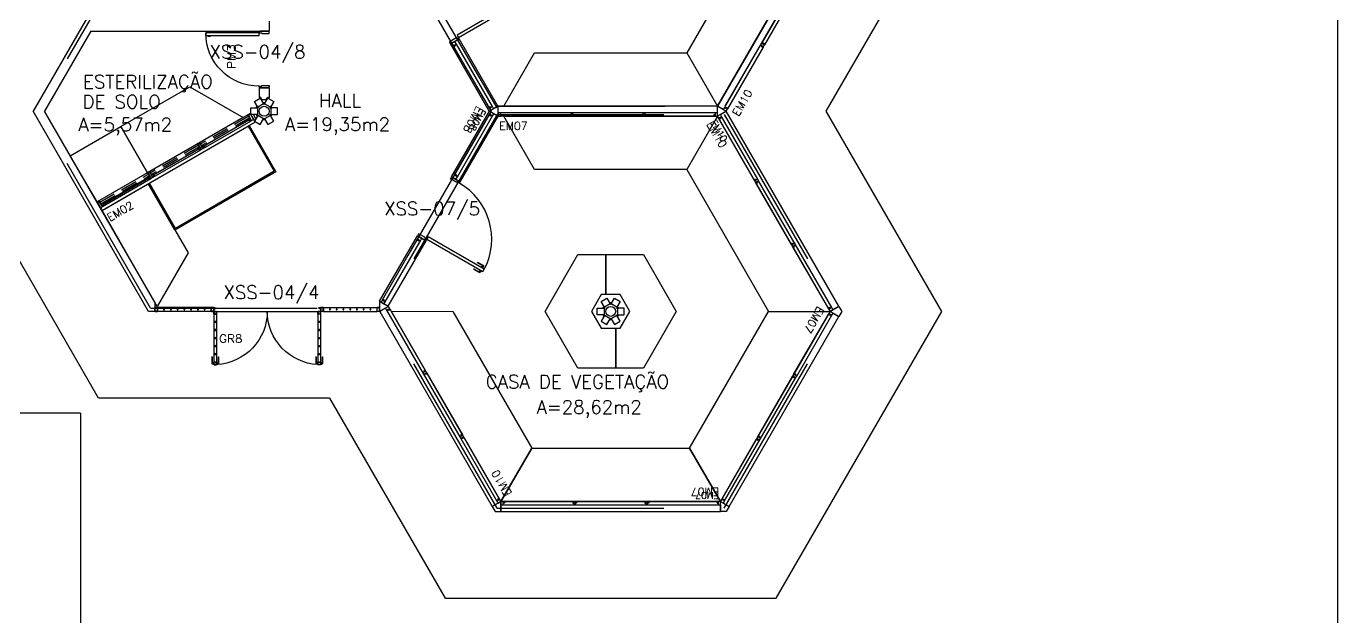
# Model space of a CAD drawing. Header units: millimetres. Extents: x 2046 to 2564, y 885 to 1120.
# Drawn here: x 2196.52 to 2216.19, y 944.6 to 953.45 of the extents above; entities that cross this region are included whole.
import ezdxf

# ---------------------------------------------------------------- set-up
doc = ezdxf.new("R2010")
doc.units = ezdxf.units.MM
doc.header["$LTSCALE"] = 10
doc.linetypes.add('HIDDEN', pattern=[0.375, 0.25, -0.125])
for name, color, linetype in [('AR-ALV', 2, 'Continuous'), ('AR-BANCADAS', 1, 'Continuous'), ('AR-CALÇADA', 1, 'Continuous'), ('AR-ESQ', 1, 'Continuous'), ('AR-ESQ-MONT', 3, 'Continuous'), ('AR-ESTMA-C', 3, 'Continuous'), ('AR-PEITORIL', 1, 'Continuous'), ('AR-PF-soleira', 1, 'Continuous'), ('AR-PORTA', 1, 'Continuous'), ('AR-PROJ', 1, 'HIDDEN'), ('BC- VISTA', 1, 'Continuous'), ('DT-ESQ-MARCO-C', 1, 'Continuous'), ('DT-ESQ-MARCO-V', 1, 'Continuous'), ('DT-ESQ-MARCO-V2', 2, 'Continuous'), ('DT-ESQ-PROJ', 1, 'HIDDEN'), ('DT-ESQ-VIDRO-C', 2, 'Continuous'), ('DT-ESTM-C', 45, 'Continuous'), ('DT-TXTESQ', 2, 'Continuous'), ('DT-TXTMOD', 1, 'Continuous'), ('ENDEREÇO', 2, 'Continuous'), ('esq-c', 1, 'Continuous'), ('maçaneta', 1, 'Continuous'), ('mov', 1, 'Continuous'), ('PM-TXT', 2, 'Continuous'), ('pm1', 2, 'Continuous'), ('pm2', 1, 'Continuous'), ('porta-c', 1, 'Continuous'), ('porta-v', 2, 'Continuous'), ('Área', 2, 'Continuous')]:
    doc.layers.add(name, color=color, linetype=linetype)
doc.styles.add('S10', font='simplex.shx', dxfattribs={"height": 0.1})
doc.styles.add('S12', font='simplex.shx', dxfattribs={"width": 1.1, "height": 0.12})
doc.styles.add('UNB-100', font='simplex.shx', dxfattribs={"height": 0.2})
doc.styles.add('UNB1-100', font='simplex.shx', dxfattribs={"height": 0.2})

# ---------------------------------------------------------------- blocks, each defined once
blk = doc.blocks.new('pm80-alv-01p')
at = {"layer": 'maçaneta'}
for points in [[(0.025, 0.925), (0.02, 0.925), (0.02, 0.875), (0.025, 0.875)], [(0.065, 0.925), (0.07, 0.925), (0.07, 0.875), (0.065, 0.875)]]:
    blk.add_lwpolyline(points, dxfattribs=at)
at = {"layer": 'maçaneta', "extrusion": (0, 0, -1)}
blk.add_ellipse((0.02, 0.9), major_axis=(0, -0.025), ratio=0.4, start_param=0, end_param=3.141593, dxfattribs=at)
at = {"layer": 'maçaneta'}
blk.add_ellipse((0.07, 0.9), major_axis=(0, -0.025), ratio=0.4, start_param=0, end_param=3.141593, dxfattribs=at)
at = {"layer": 'mov'}
blk.add_arc((0.025, 0.15), 0.8, 0, 90, dxfattribs=at)
at = {"layer": 'pm1'}
blk.add_lwpolyline([(0.065, 0.95), (0.065, 0.15), (0.025, 0.15), (0.025, 0.95)], close=True, dxfattribs=at)
at = {"layer": 'pm2'}
for p, q in [((0, 0.01), (0, 0.14)), ((0.01, 0.14), (0, 0.14)), ((0.01, 0.01), (0, 0.01)), ((0.01, 0.15), (0.025, 0.15)), ((0.01, 0.15), (0.01, 0.14)), ((0.01, 0), (0.01, 0.01)), ((0.035, 0), (0.01, 0)), ((0.025, 0.15), (0.025, 0.109)), ((0.025, 0.109), (0.035, 0.109)), ((0.035, 0.109), (0.035, 0)), ((0.825, 0.109), (0.815, 0.109)), ((0.815, 0.109), (0.815, 0)), ((0.815, 0), (0.84, 0)), ((0.825, 0.15), (0.825, 0.109)), ((0.84, 0.15), (0.825, 0.15)), ((0.84, 0.15), (0.84, 0.14)), ((0.84, 0.14), (0.85, 0.14)), ((0.84, 0), (0.84, 0.01)), ((0.84, 0.01), (0.85, 0.01)), ((0.85, 0.01), (0.85, 0.14))]:
    blk.add_line(p, q, dxfattribs=at)
at = {"layer": 'PM-TXT', "style": 'S12', "width": 1.1}
blk.add_attdef('PM', (0.194, 0.505), '', height=0.12, dxfattribs=at)
at = {"layer": 'PM-TXT', "style": 'S12', "width": 1.1, "flags": 1}
for tag, p in [('LARGURA', (0.194, 0.305)), ('ALVENARIA-GESSO', (0.194, 0.105)), ('VISOR', (0.194, -0.095)), ('FERRAGEM', (0.194, -0.295))]:
    blk.add_attdef(tag, p, '', height=0.12, dxfattribs=at)
blk = doc.blocks.new('gr8-met-01p')
at = {"layer": 'esq-c'}
for p, q in [((-2.484, 0.823), (-2.484, 0.859)), ((-2.483, 0.859), (-2.483, 0.823)), ((-2.482, 0.861), (-2.446, 0.861)), ((-2.446, 0.859), (-2.482, 0.859)), ((-2.446, 0.822), (-2.482, 0.822)), ((-2.482, 0.821), (-2.446, 0.821)), ((-2.446, 0.859), (-2.446, 0.823)), ((-2.444, 0.823), (-2.444, 0.859)), ((-0.925, 0.823), (-0.925, 0.859)), ((-0.924, 0.859), (-0.924, 0.823)), ((-0.887, 0.861), (-0.923, 0.861)), ((-0.923, 0.859), (-0.887, 0.859)), ((-0.923, 0.822), (-0.887, 0.822)), ((-0.887, 0.821), (-0.923, 0.821)), ((-0.887, 0.859), (-0.887, 0.823)), ((-0.885, 0.823), (-0.885, 0.859)), ((-3.37, 0.002), (-3.37, 0.058)), ((-3.369, 0.058), (-3.369, 0.002)), ((-3.368, 0.06), (-3.332, 0.06)), ((-3.332, 0.058), (-3.368, 0.058)), ((-3.332, 0.001), (-3.368, 0.001)), ((-3.368, 0), (-3.332, 0)), ((-3.332, 0.058), (-3.332, 0.002)), ((-3.33, 0.002), (-3.33, 0.058)), ((-2.525, 0.002), (-2.525, 0.058)), ((-2.524, 0.058), (-2.524, 0.002)), ((-2.523, 0.06), (-2.487, 0.06)), ((-2.487, 0.058), (-2.523, 0.058)), ((-2.487, 0.001), (-2.523, 0.001)), ((-2.523, 0), (-2.487, 0)), ((-2.487, 0.058), (-2.487, 0.021)), ((-2.487, 0.008), (-2.487, 0.002)), ((-2.485, 0.021), (-2.485, 0.058)), ((-2.485, 0.002), (-2.485, 0.008)), ((-2.484, 0.099), (-2.484, 0.063)), ((-2.484, 0.02), (-2.468, 0.02)), ((-2.484, 0.019), (-2.468, 0.019)), ((-2.484, 0.01), (-2.457, 0.01)), ((-2.484, 0.008), (-2.457, 0.008)), ((-2.483, 0.063), (-2.483, 0.099)), ((-2.482, 0.101), (-2.446, 0.101)), ((-2.446, 0.099), (-2.482, 0.099)), ((-2.446, 0.062), (-2.482, 0.062)), ((-2.482, 0.061), (-2.446, 0.061)), ((-2.467, 0.012), (-2.467, 0.018)), ((-2.466, 0.012), (-2.466, 0.018)), ((-2.457, 0.011), (-2.465, 0.011)), ((-2.446, 0.063), (-2.446, 0.099)), ((-2.444, 0.099), (-2.444, 0.063)), ((-0.925, 0.099), (-0.925, 0.063)), ((-0.924, 0.063), (-0.924, 0.099)), ((-0.887, 0.101), (-0.923, 0.101)), ((-0.923, 0.099), (-0.887, 0.099)), ((-0.923, 0.062), (-0.887, 0.062)), ((-0.887, 0.061), (-0.923, 0.061)), ((-0.913, 0.011), (-0.904, 0.011)), ((-0.885, 0.01), (-0.913, 0.01)), ((-0.885, 0.008), (-0.913, 0.008)), ((-0.903, 0.012), (-0.903, 0.018)), ((-0.902, 0.012), (-0.902, 0.018)), ((-0.885, 0.02), (-0.901, 0.02)), ((-0.885, 0.019), (-0.901, 0.019)), ((-0.887, 0.063), (-0.887, 0.099)), ((-0.885, 0.099), (-0.885, 0.063)), ((-0.884, 0.021), (-0.884, 0.058)), ((-0.884, 0.002), (-0.884, 0.008)), ((-0.883, 0.058), (-0.883, 0.021)), ((-0.883, 0.008), (-0.883, 0.002)), ((-0.846, 0.06), (-0.882, 0.06)), ((-0.882, 0.058), (-0.846, 0.058)), ((-0.882, 0.001), (-0.846, 0.001)), ((-0.846, 0), (-0.882, 0)), ((-0.846, 0.058), (-0.846, 0.002)), ((-0.844, 0.002), (-0.844, 0.058)), ((-0.04, 0.002), (-0.04, 0.058)), ((-0.039, 0.058), (-0.039, 0.002)), ((-0.002, 0.06), (-0.038, 0.06)), ((-0.038, 0.058), (-0.002, 0.058)), ((-0.038, 0.001), (-0.002, 0.001)), ((-0.002, 0), (-0.038, 0)), ((-0.001, 0.058), (-0.001, 0.002)), ((0, 0.002), (0, 0.058))]:
    blk.add_line(p, q, dxfattribs=at)
for centre, radius, start, end in [((-2.482, 0.859), 0.00225, 90, 180), ((-2.482, 0.823), 0.00225, 180, 270), ((-2.482, 0.859), 0.00075, 90, 180), ((-2.482, 0.823), 0.00075, 180, 270), ((-2.446, 0.859), 0.00225, 360, 90), ((-2.446, 0.859), 0.00075, 360, 90), ((-2.446, 0.823), 0.00075, 270, 0), ((-2.446, 0.823), 0.00225, 270, 0), ((-0.923, 0.859), 0.00225, 90, 180), ((-0.923, 0.823), 0.00225, 180, 270), ((-0.923, 0.859), 0.00075, 90, 180), ((-0.923, 0.823), 0.00075, 180, 270), ((-0.887, 0.859), 0.00225, 360, 90), ((-0.887, 0.859), 0.00075, 360, 90), ((-0.887, 0.823), 0.00225, 270, 0), ((-0.887, 0.823), 0.00075, 270, 0), ((-3.368, 0.058), 0.00225, 90, 180), ((-3.368, 0.002), 0.00225, 180, 270), ((-3.368, 0.058), 0.00075, 90, 180), ((-3.368, 0.002), 0.00075, 180, 270), ((-3.332, 0.058), 0.00225, 360, 90), ((-3.332, 0.058), 0.00075, 360, 90), ((-3.332, 0.002), 0.00075, 270, 0), ((-3.332, 0.002), 0.00225, 270, 0), ((-2.523, 0.058), 0.00225, 90, 180), ((-2.523, 0.002), 0.00225, 180, 270), ((-2.523, 0.058), 0.00075, 90, 180), ((-2.523, 0.002), 0.00075, 180, 270), ((-2.487, 0.058), 0.00225, 360, 90), ((-2.487, 0.058), 0.00075, 360, 90), ((-2.484, 0.021), 0.00225, 180, 270), ((-2.484, 0.008), 0.00225, 90.0025, 180), ((-2.487, 0.002), 0.00075, 270, 0), ((-2.487, 0.002), 0.00225, 270, 0), ((-2.484, 0.021), 0.00075, 180, 270), ((-2.484, 0.008), 0.00075, 90, 180), ((-2.482, 0.099), 0.00225, 90, 180), ((-2.482, 0.063), 0.00225, 180, 270), ((-2.482, 0.099), 0.00075, 90, 180), ((-2.482, 0.063), 0.00075, 180, 270), ((-2.468, 0.018), 0.00225, 360, 90), ((-2.468, 0.018), 0.00075, 360, 90), ((-2.465, 0.012), 0.00225, 180, 270), ((-2.465, 0.012), 0.00075, 180, 270), ((-2.457, 0.01), 0.0015, 270, 90), ((-2.446, 0.099), 0.00225, 360, 90), ((-2.446, 0.099), 0.00075, 360, 90), ((-2.446, 0.063), 0.00225, 270, 0), ((-2.446, 0.063), 0.00075, 270, 0), ((-0.923, 0.099), 0.00225, 90, 180), ((-0.923, 0.063), 0.00225, 180, 270), ((-0.923, 0.099), 0.00075, 90, 180), ((-0.923, 0.063), 0.00075, 180, 270), ((-0.913, 0.01), 0.0015, 90, 270), ((-0.904, 0.012), 0.00225, 270, 360), ((-0.904, 0.012), 0.00075, 270, 360), ((-0.901, 0.018), 0.00225, 90, 180), ((-0.901, 0.018), 0.00075, 90, 180), ((-0.887, 0.099), 0.00225, 360, 90), ((-0.887, 0.099), 0.00075, 360, 90), ((-0.887, 0.063), 0.00075, 270, 0), ((-0.887, 0.063), 0.00225, 270, 0), ((-0.885, 0.021), 0.00075, 270, 360), ((-0.885, 0.021), 0.00225, 270, 360), ((-0.885, 0.008), 0.00225, 360, 89.9975), ((-0.885, 0.008), 0.00075, 0, 90), ((-0.882, 0.058), 0.00225, 90, 180), ((-0.882, 0.002), 0.00225, 180, 270), ((-0.882, 0.058), 0.00075, 90, 180), ((-0.882, 0.002), 0.00075, 180, 270), ((-0.846, 0.058), 0.00225, 0, 90), ((-0.846, 0.058), 0.00075, 0, 90), ((-0.846, 0.002), 0.00225, 270, 0), ((-0.846, 0.002), 0.00075, 270, 0), ((-0.038, 0.058), 0.00225, 90, 180), ((-0.038, 0.002), 0.00225, 180, 270), ((-0.038, 0.058), 0.00075, 90, 180), ((-0.038, 0.002), 0.00075, 180, 270), ((-0.002, 0.058), 0.00225, 0, 90), ((-0.002, 0.058), 0.00075, 0, 90), ((-0.002, 0.002), 0.00225, 270, 0), ((-0.002, 0.002), 0.00075, 270, 0)]:
    blk.add_arc(centre, radius, start, end, dxfattribs=at)
at = {"layer": 'maçaneta'}
for p, q in [((-2.514, 0.841), (-2.504, 0.851)), ((-2.514, 0.741), (-2.514, 0.841)), ((-2.509, 0.841), (-2.514, 0.841)), ((-2.509, 0.741), (-2.509, 0.841)), ((-2.484, 0.831), (-2.509, 0.831)), ((-2.484, 0.851), (-2.504, 0.851)), ((-2.444, 0.851), (-2.424, 0.851)), ((-2.444, 0.831), (-2.419, 0.831)), ((-2.414, 0.841), (-2.424, 0.851)), ((-2.419, 0.741), (-2.419, 0.841)), ((-2.419, 0.841), (-2.414, 0.841)), ((-2.414, 0.741), (-2.414, 0.841)), ((-0.955, 0.841), (-0.945, 0.851)), ((-0.955, 0.741), (-0.955, 0.841)), ((-0.95, 0.841), (-0.955, 0.841)), ((-0.95, 0.741), (-0.95, 0.841)), ((-0.925, 0.831), (-0.95, 0.831)), ((-0.925, 0.851), (-0.945, 0.851)), ((-0.885, 0.851), (-0.865, 0.851)), ((-0.885, 0.831), (-0.86, 0.831)), ((-0.855, 0.841), (-0.865, 0.851)), ((-0.86, 0.741), (-0.86, 0.841)), ((-0.86, 0.841), (-0.855, 0.841)), ((-0.855, 0.741), (-0.855, 0.841)), ((-2.509, 0.741), (-2.514, 0.741)), ((-2.419, 0.741), (-2.414, 0.741)), ((-0.95, 0.741), (-0.955, 0.741)), ((-0.86, 0.741), (-0.855, 0.741))]:
    blk.add_line(p, q, dxfattribs=at)
at = {"layer": 'mov'}
for centre, start, end in [((-2.486, 0.059), 0.0063, 87.0203), ((-0.884, 0.059), 92.9797, 179.9937)]:
    blk.add_arc(centre, 0.801, start, end, dxfattribs=at)
at = {"layer": 'porta-c'}
for centre, radius in [((-2.464, 0.702), 0.0075), ((-2.464, 0.702), 0.005), ((-0.905, 0.702), 0.0075), ((-0.905, 0.702), 0.005), ((-2.464, 0.582), 0.0075), ((-2.464, 0.461), 0.0075), ((-2.464, 0.582), 0.005), ((-2.464, 0.461), 0.005), ((-0.905, 0.582), 0.0075), ((-0.905, 0.461), 0.0075), ((-0.905, 0.582), 0.005), ((-0.905, 0.461), 0.005), ((-2.464, 0.34), 0.0075), ((-2.464, 0.219), 0.0075), ((-2.464, 0.34), 0.005), ((-2.464, 0.219), 0.005), ((-0.905, 0.34), 0.0075), ((-0.905, 0.219), 0.0075), ((-0.905, 0.34), 0.005), ((-0.905, 0.219), 0.005), ((-3.231, 0.03), 0.0075), ((-3.231, 0.03), 0.005), ((-3.13, 0.03), 0.0075), ((-3.13, 0.03), 0.005), ((-3.029, 0.03), 0.0075), ((-3.029, 0.03), 0.005), ((-2.928, 0.03), 0.0075), ((-2.928, 0.03), 0.005), ((-2.827, 0.03), 0.0075), ((-2.827, 0.03), 0.005), ((-2.726, 0.03), 0.0075), ((-2.726, 0.03), 0.005), ((-2.625, 0.03), 0.0075), ((-2.625, 0.03), 0.005), ((-0.745, 0.03), 0.0075), ((-0.745, 0.03), 0.005), ((-0.644, 0.03), 0.0075), ((-0.644, 0.03), 0.005), ((-0.543, 0.03), 0.0075), ((-0.543, 0.03), 0.005), ((-0.442, 0.03), 0.0075), ((-0.442, 0.03), 0.005), ((-0.341, 0.03), 0.0075), ((-0.341, 0.03), 0.005), ((-0.24, 0.03), 0.0075), ((-0.24, 0.03), 0.005), ((-0.139, 0.03), 0.0075), ((-0.139, 0.03), 0.005)]:
    blk.add_circle(centre, radius, dxfattribs=at)
at = {"layer": 'porta-v'}
for p, q in [((-2.484, 0.099), (-2.484, 0.823)), ((-2.444, 0.099), (-2.444, 0.823)), ((-0.925, 0.099), (-0.925, 0.823)), ((-0.885, 0.099), (-0.885, 0.823)), ((-2.524, 0.06), (-3.332, 0.06)), ((-2.524, 0), (-3.332, 0)), ((-0.846, 0.06), (-0.038, 0.06)), ((-0.846, 0), (-0.038, 0))]:
    blk.add_line(p, q, dxfattribs=at)
at = {"layer": 'PM-TXT', "style": 'S12', "width": 1.1}
blk.add_attdef('GR', (-2.406, 0.41), '', height=0.12, dxfattribs=at)
at = {"layer": 'PM-TXT', "style": 'S12', "width": 1.1, "flags": 1}
for tag, p in [('LARGURA', (-2.406, 0.21)), ('FERRAGEM', (-2.406, 0.005))]:
    blk.add_attdef(tag, p, '', height=0.12, dxfattribs=at)
blk = doc.blocks.new('BCT03')
at = {"layer": 'BC- VISTA'}
blk.add_lwpolyline([(0, 0), (0.462, -0.8), (2.916, -0.8), (3.377, 0)], close=True, dxfattribs=at)
blk = doc.blocks.new('BCT01')
at = {"layer": 'BC- VISTA'}
blk.add_lwpolyline([(0.462, -0.8), (0, 0), (3.204, 0), (2.742, -0.8)], close=True, dxfattribs=at)
blk = doc.blocks.new('BCT05')
at = {"layer": 'BC- VISTA'}
blk.add_lwpolyline([(0.15, -1.1), (0.219, -1.1), (0.364, -0.85), (0.219, -0.6), (0, -0.6), (0, 0), (0.566, 0), (1.056, -0.85), (0.566, -1.7), (0.15, -1.7), (0.15, -1.102)], dxfattribs=at)
blk = doc.blocks.new('BCT02')
at = {"layer": 'BC- VISTA'}
blk.add_lwpolyline([(0, 0), (3.291, 0), (2.829, -0.8), (0.462, -0.8)], close=True, dxfattribs=at)
blk = doc.blocks.new('BCT04')
at = {"layer": 'BC- VISTA'}
blk.add_lwpolyline([(0, 0.8), (1.195, 0.8), (1.657, 0), (0, 0)], close=True, dxfattribs=at)
blk = doc.blocks.new('BCP06')
at = {"layer": 'BC- VISTA'}
blk.add_lwpolyline([(0.8, 0), (0.8, -0.875), (0, -0.875), (0, 0)], close=True, dxfattribs=at)
blk = doc.blocks.new('BCP05')
at = {"layer": 'BC- VISTA'}
for p, q in [((0, -0.02), (0.78, -0.02)), ((0.78, -0.02), (0.78, -1.73)), ((0.78, -1.73), (0, -1.73))]:
    blk.add_line(p, q, dxfattribs=at)
blk.add_lwpolyline([(0.8, 0), (0.8, -1.75), (0, -1.75), (0, 0)], close=True, dxfattribs=at)
blk = doc.blocks.new('EM10-P')
at = {"layer": 'AR-PEITORIL', "ltscale": 0.1}
for p, q in [((3.375, 0.15), (0, 0.15)), ((0, 0.05), (0, 0.15)), ((3.375, 0.05), (3.375, 0.15))]:
    blk.add_line(p, q, dxfattribs=at)
at = {"layer": 'DT-ESQ-MARCO-C', "ltscale": 0.1}
for points in [[(0.041, 0, 0.414214), (0.051, 0.01), (0.051, 0.013), (0.035, 0.013), (0.035, 0.05), (0, 0.05), (0, 0)], [(1.153, 0, 0.414214), (1.163, 0.01), (1.163, 0.013), (1.147, 0.013), (1.147, 0.05), (1.119, 0.05), (1.119, 0.013), (1.103, 0.013), (1.103, 0.01, 0.414214), (1.113, 0)], [(2.262, 0, 0.414214), (2.272, 0.01), (2.272, 0.013), (2.256, 0.013), (2.256, 0.05), (2.228, 0.05), (2.228, 0.013), (2.212, 0.013), (2.212, 0.01, 0.414214), (2.222, 0)], [(3.375, 0), (3.375, 0.05), (3.34, 0.05), (3.34, 0.013), (3.324, 0.013), (3.324, 0.01, 0.414214), (3.334, 0)]]:
    blk.add_lwpolyline(points, format="xyb", close=True, dxfattribs=at)
for points in [[(0.051, 0.028), (0.036, 0.028), (0.036, 0.014), (0.051, 0.014)], [(1.104, 0.028), (1.119, 0.028), (1.119, 0.014), (1.104, 0.014)], [(1.163, 0.028), (1.148, 0.028), (1.148, 0.014), (1.163, 0.014)], [(2.212, 0.028), (2.227, 0.028), (2.227, 0.014), (2.212, 0.014)], [(2.271, 0.028), (2.256, 0.028), (2.256, 0.014), (2.271, 0.014)], [(3.324, 0.028), (3.339, 0.028), (3.339, 0.014), (3.324, 0.014)]]:
    blk.add_lwpolyline(points, close=True, dxfattribs=at)
at = {"layer": 'DT-ESQ-MARCO-V2', "ltscale": 0.1}
for p, q in [((1.119, 0.05), (0.035, 0.05)), ((1.113, 0), (0.041, 0)), ((3.34, 0.05), (1.147, 0.05)), ((2.222, 0), (1.153, 0)), ((3.334, 0), (2.262, 0))]:
    blk.add_line(p, q, dxfattribs=at)
at = {"layer": 'DT-TXTESQ', "ltscale": 0.1, "style": 'S12'}
blk.add_text('EM10', height=0.12, dxfattribs=at).set_placement((0.018, -0.205))
at = {"layer": 'DT-TXTMOD', "ltscale": 0.1, "style": 'S10', "flags": 3}
blk.add_attdef('EM10', (0.019, -0.14), '', height=0.1, dxfattribs=at)
blk = doc.blocks.new('EM07-P')
at = {"layer": 'AR-PEITORIL', "ltscale": 0.1}
for p, q in [((3.29, 0), (0, 0)), ((0, -0.1), (0, 0)), ((3.29, -0.1), (3.29, 0))]:
    blk.add_line(p, q, dxfattribs=at)
at = {"layer": 'DT-ESQ-MARCO-C', "ltscale": 0.1}
for points in [[(0.0405, -0.15, 0.4142136), (0.0505, -0.14), (0.0505, -0.137), (0.035, -0.137), (0.035, -0.1), (0, -0.1), (0, -0.15)], [(1.125, -0.15, 0.4142136), (1.135, -0.14), (1.135, -0.137), (1.119, -0.137), (1.119, -0.1), (1.091, -0.1), (1.091, -0.137), (1.075, -0.137), (1.075, -0.14, 0.4142136), (1.085, -0.15)], [(2.205, -0.15, 0.4142136), (2.215, -0.14), (2.215, -0.137), (2.199, -0.137), (2.199, -0.1), (2.171, -0.1), (2.171, -0.137), (2.155, -0.137), (2.155, -0.14, 0.4142136), (2.165, -0.15)], [(3.29, -0.15), (3.29, -0.1), (3.255, -0.1), (3.255, -0.137), (3.2395, -0.137), (3.2395, -0.14, 0.4142136), (3.2495, -0.15)]]:
    blk.add_lwpolyline(points, format="xyb", close=True, dxfattribs=at)
for points in [[(0.0505, -0.1215), (0.0355, -0.1215), (0.0355, -0.1365), (0.0505, -0.1365)], [(1.0755, -0.1215), (1.0905, -0.1215), (1.0905, -0.1365), (1.0755, -0.1365)], [(1.1345, -0.1215), (1.1195, -0.1215), (1.1195, -0.1365), (1.1345, -0.1365)], [(2.1555, -0.1215), (2.1705, -0.1215), (2.1705, -0.1365), (2.1555, -0.1365)], [(2.2145, -0.1215), (2.1995, -0.1215), (2.1995, -0.1365), (2.2145, -0.1365)], [(3.2395, -0.1215), (3.2545, -0.1215), (3.2545, -0.1365), (3.2395, -0.1365)]]:
    blk.add_lwpolyline(points, close=True, dxfattribs=at)
at = {"layer": 'DT-ESQ-MARCO-V2', "ltscale": 0.1}
for p, q in [((1.091, -0.1), (0.035, -0.1)), ((1.085, -0.15), (0.041, -0.15)), ((3.255, -0.1), (1.119, -0.1)), ((2.165, -0.15), (1.125, -0.15)), ((3.2495, -0.15), (2.205, -0.15))]:
    blk.add_line(p, q, dxfattribs=at)
at = {"layer": 'DT-TXTESQ', "ltscale": 0.1, "style": 'S12'}
blk.add_text('EM07', height=0.12, dxfattribs=at).set_placement((0.0177, -0.355))
at = {"layer": 'DT-TXTMOD', "ltscale": 0.1, "style": 'S10', "flags": 3}
blk.add_attdef('EM07', (0.0192, -0.29), '', height=0.1, dxfattribs=at)
blk = doc.blocks.new('EM09-P')
at = {"layer": 'AR-PEITORIL', "ltscale": 0.1}
for p, q in [((0, 0.15), (0, 0)), ((1.163, 0.15), (0, 0.15)), ((1.163, 0), (0, 0)), ((1.163, 0.15), (1.163, 0)), ((2.212, 0.15), (2.212, 0)), ((3.375, 0.15), (2.212, 0.15)), ((3.375, 0), (2.212, 0)), ((3.375, 0.15), (3.375, 0))]:
    blk.add_line(p, q, dxfattribs=at)
at = {"layer": 'DT-ESQ-MARCO-C', "ltscale": 0.1}
for p, q in [((1.103, 0.038), (1.103, 0.035)), ((1.119, 0.038), (1.103, 0.038)), ((1.113, 0.025), (1.163, 0.025)), ((1.119, 0.075), (1.119, 0.038)), ((1.163, 0.075), (1.119, 0.075)), ((1.163, 0.075), (1.163, 0.025)), ((2.212, 0.075), (2.212, 0.025)), ((2.256, 0.075), (2.212, 0.075)), ((2.212, 0.025), (2.262, 0.025)), ((2.256, 0.038), (2.256, 0.075)), ((2.272, 0.038), (2.256, 0.038)), ((2.272, 0.035), (2.272, 0.038))]:
    blk.add_line(p, q, dxfattribs=at)
for points in [[(0.041, 0.025, 0.414214), (0.051, 0.035), (0.051, 0.038), (0.035, 0.038), (0.035, 0.075), (0, 0.075), (0, 0.025)], [(3.375, 0.025), (3.375, 0.075), (3.34, 0.075), (3.34, 0.038), (3.324, 0.038), (3.324, 0.035, 0.414214), (3.334, 0.025)]]:
    blk.add_lwpolyline(points, format="xyb", close=True, dxfattribs=at)
for points in [[(0.051, 0.054), (0.036, 0.054), (0.036, 0.039), (0.051, 0.039)], [(1.104, 0.054), (1.119, 0.054), (1.119, 0.039), (1.104, 0.039)], [(2.271, 0.054), (2.256, 0.054), (2.256, 0.039), (2.271, 0.039)], [(3.324, 0.054), (3.339, 0.054), (3.339, 0.039), (3.324, 0.039)]]:
    blk.add_lwpolyline(points, close=True, dxfattribs=at)
for centre, start, end in [((1.113, 0.035), 180, 270), ((2.262, 0.035), 270, 0)]:
    blk.add_arc(centre, 0.01, start, end, dxfattribs=at)
at = {"layer": 'DT-ESQ-MARCO-V2', "ltscale": 0.1}
for p, q in [((1.119, 0.075), (0.035, 0.075)), ((1.113, 0.025), (0.041, 0.025)), ((3.34, 0.075), (2.256, 0.075)), ((3.334, 0.025), (2.262, 0.025))]:
    blk.add_line(p, q, dxfattribs=at)
at = {"layer": 'maçaneta'}
for p, q in [((2.107, 1.108), (2.117, 1.118)), ((2.112, 1.108), (2.107, 1.108)), ((2.107, 1.008), (2.107, 1.108)), ((2.112, 1.008), (2.107, 1.008)), ((2.112, 1.008), (2.112, 1.108)), ((2.147, 1.098), (2.112, 1.098)), ((2.147, 1.118), (2.117, 1.118)), ((2.187, 1.118), (2.217, 1.118)), ((2.187, 1.098), (2.222, 1.098)), ((2.227, 1.108), (2.217, 1.118)), ((2.222, 1.108), (2.227, 1.108)), ((2.222, 1.008), (2.222, 1.108)), ((2.222, 1.008), (2.227, 1.008)), ((2.227, 1.008), (2.227, 1.108))]:
    blk.add_line(p, q, dxfattribs=at)
at = {"layer": 'mov'}
blk.add_arc((2.187, 0.15), 0.998, 92.2963, 180, dxfattribs=at)
at = {"layer": 'pm1'}
blk.add_lwpolyline([(2.147, 1.148), (2.147, 0.15), (2.187, 0.15), (2.187, 1.148)], close=True, dxfattribs=at)
at = {"layer": 'pm2'}
for points in [[(1.163, 0.14), (1.173, 0.14), (1.173, 0.15), (1.188, 0.15), (1.188, 0.109), (1.198, 0.109), (1.198, 0), (1.173, 0), (1.173, 0.01), (1.163, 0.01), (1.163, 0.14)], [(2.212, 0.14), (2.202, 0.14), (2.202, 0.15), (2.187, 0.15), (2.187, 0.109), (2.177, 0.109), (2.177, 0), (2.202, 0), (2.202, 0.01), (2.212, 0.01), (2.212, 0.14)]]:
    blk.add_lwpolyline(points, dxfattribs=at)
at = {"layer": 'DT-TXTESQ', "ltscale": 0.1, "style": 'S12'}
blk.add_text('EM09', height=0.12, dxfattribs=at).set_placement((0.018, -0.205))
at = {"layer": 'DT-TXTMOD', "ltscale": 0.1, "style": 'S10', "flags": 3}
blk.add_attdef('EM09', (0.019, -0.14), '', height=0.1, dxfattribs=at)
blk = doc.blocks.new('EM02-P')
at = {"layer": 'AR-PEITORIL', "ltscale": 0.1}
for p, q in [((2.651, 0.15), (0, 0.15)), ((0, 0.15), (0, 0)), ((2.651, 0), (0, 0)), ((2.651, 0.15), (2.651, 0))]:
    blk.add_line(p, q, dxfattribs=at)
at = {"layer": 'DT-ESQ-MARCO-C', "ltscale": 0.1}
for p, q in [((0.034, 0.14), (0, 0.14)), ((0, 0.14), (0, 0.05)), ((0, 0.05), (0.04, 0.05)), ((0.034, 0.063), (0.034, 0.14)), ((0.05, 0.063), (0.034, 0.063)), ((0.05, 0.06), (0.05, 0.063)), ((0.879, 0.063), (0.863, 0.063)), ((0.863, 0.063), (0.863, 0.06)), ((0.873, 0.05), (0.913, 0.05)), ((0.908, 0.14), (0.879, 0.14)), ((0.879, 0.14), (0.879, 0.063)), ((0.908, 0.063), (0.908, 0.14)), ((0.923, 0.135), (0.908, 0.135)), ((0.908, 0.126), (0.923, 0.126)), ((0.923, 0.063), (0.908, 0.063)), ((0.923, 0.126), (0.923, 0.135)), ((0.923, 0.06), (0.923, 0.063)), ((1.73, 0.06), (1.73, 0.063)), ((1.73, 0.063), (1.746, 0.063)), ((1.78, 0.05), (1.74, 0.05)), ((1.746, 0.14), (1.775, 0.14)), ((1.746, 0.063), (1.746, 0.14)), ((1.775, 0.14), (1.775, 0.063)), ((1.775, 0.063), (1.79, 0.063)), ((1.79, 0.063), (1.79, 0.06)), ((2.601, 0.063), (2.617, 0.063)), ((2.601, 0.06), (2.601, 0.063)), ((2.651, 0.05), (2.611, 0.05)), ((2.617, 0.14), (2.651, 0.14)), ((2.617, 0.063), (2.617, 0.14)), ((2.651, 0.14), (2.651, 0.05)), ((2.651, 0.1), (2.651, 0.05))]:
    blk.add_line(p, q, dxfattribs=at)
for points in [[(0.034, 0.135), (0.049, 0.135), (0.049, 0.126), (0.034, 0.126)], [(0.034, 0.099), (0.049, 0.099), (0.049, 0.09), (0.034, 0.09)], [(0.879, 0.135), (0.864, 0.135), (0.864, 0.126), (0.879, 0.126)], [(0.879, 0.099), (0.864, 0.099), (0.864, 0.09), (0.879, 0.09)], [(0.908, 0.099), (0.923, 0.099), (0.923, 0.09), (0.908, 0.09)], [(1.746, 0.135), (1.731, 0.135), (1.731, 0.126), (1.746, 0.126)], [(1.746, 0.099), (1.731, 0.099), (1.731, 0.09), (1.746, 0.09)], [(1.775, 0.135), (1.79, 0.135), (1.79, 0.126), (1.775, 0.126)], [(1.775, 0.099), (1.79, 0.099), (1.79, 0.09), (1.775, 0.09)], [(2.617, 0.135), (2.602, 0.135), (2.602, 0.126), (2.617, 0.126)], [(2.617, 0.099), (2.602, 0.099), (2.602, 0.09), (2.617, 0.09)]]:
    blk.add_lwpolyline(points, dxfattribs=at)
for points in [[(0.075, 0.063), (0.075, 0.073), (0.059, 0.073), (0.059, 0.089), (0.035, 0.089), (0.035, 0.063)], [(0.06, 0.089), (0.075, 0.089), (0.075, 0.079), (0.06, 0.079)], [(0.838, 0.079), (0.853, 0.079), (0.853, 0.089), (0.838, 0.089)], [(0.878, 0.063), (0.878, 0.089), (0.854, 0.089), (0.854, 0.073), (0.838, 0.073), (0.838, 0.063)], [(0.908, 0.063), (0.908, 0.089), (0.933, 0.089), (0.933, 0.073), (0.948, 0.073), (0.948, 0.063)], [(0.948, 0.079), (0.933, 0.079), (0.933, 0.089), (0.948, 0.089)], [(1.705, 0.063), (1.705, 0.073), (1.721, 0.073), (1.721, 0.089), (1.745, 0.089), (1.745, 0.063)], [(1.72, 0.089), (1.705, 0.089), (1.705, 0.079), (1.72, 0.079)], [(1.775, 0.063), (1.775, 0.089), (1.8, 0.089), (1.8, 0.073), (1.815, 0.073), (1.815, 0.063)], [(1.815, 0.079), (1.8, 0.079), (1.8, 0.089), (1.815, 0.089)], [(2.576, 0.063), (2.576, 0.073), (2.592, 0.073), (2.592, 0.089), (2.616, 0.089), (2.616, 0.063)], [(2.591, 0.089), (2.576, 0.089), (2.576, 0.079), (2.591, 0.079)]]:
    blk.add_lwpolyline(points, close=True, dxfattribs=at)
for centre, start, end in [((0.04, 0.06), 270, 0), ((0.873, 0.06), 180, 270), ((0.913, 0.06), 270, 360), ((1.74, 0.06), 180, 270), ((1.78, 0.06), 270, 0), ((2.611, 0.06), 180, 270)]:
    blk.add_arc(centre, 0.01, start, end, dxfattribs=at)
at = {"layer": 'DT-ESQ-MARCO-V', "ltscale": 0.1}
for p, q in [((0.04, 0.05), (0.873, 0.05)), ((0.913, 0.05), (1.74, 0.05)), ((1.78, 0.05), (2.611, 0.05))]:
    blk.add_line(p, q, dxfattribs=at)
at = {"layer": 'DT-ESQ-PROJ', "ltscale": 0.1}
for p, q in [((0.035, 0.125), (0.878, 0.125)), ((0.035, 0.125), (0.035, 0.099)), ((0.035, 0.099), (0.878, 0.099)), ((0.878, 0.099), (0.878, 0.125)), ((0.908, 0.099), (0.908, 0.125)), ((1.745, 0.125), (0.908, 0.125)), ((1.745, 0.099), (0.908, 0.099)), ((1.745, 0.125), (1.745, 0.099)), ((2.616, 0.125), (1.775, 0.125)), ((2.616, 0.099), (1.775, 0.099)), ((2.616, 0.125), (2.616, 0.099))]:
    blk.add_line(p, q, dxfattribs=at)
at = {"layer": 'DT-ESQ-VIDRO-C', "ltscale": 0.1}
for points in [[(0.853, 0.074), (0.853, 0.079), (0.06, 0.079), (0.06, 0.074)], [(0.06, 0.074), (0.853, 0.074)], [(0.933, 0.074), (0.933, 0.079), (1.72, 0.079), (1.72, 0.074)], [(1.72, 0.074), (0.933, 0.074)], [(1.8, 0.074), (1.8, 0.079), (2.591, 0.079), (2.591, 0.074)], [(2.591, 0.074), (1.8, 0.074)]]:
    blk.add_lwpolyline(points, dxfattribs=at)
at = {"layer": 'DT-ESTM-C', "ltscale": 0.1}
blk.add_line((2.652, 0.1), (2.652, 0.05), dxfattribs=at)
blk.add_lwpolyline([(2.688, 0.039), (2.688, 0.111), (2.652, 0.132), (2.652, 0.018), (2.688, 0.039)], dxfattribs=at)
at = {"layer": 'DT-TXTESQ', "ltscale": 0.1, "style": 'S12'}
blk.add_text('EM02', height=0.12, dxfattribs=at).set_placement((0.018, -0.205))
at = {"layer": 'DT-TXTMOD', "ltscale": 0.1, "style": 'S10', "flags": 3}
blk.add_attdef('EM02', (0.019, -0.14), '', height=0.1, dxfattribs=at)

msp = doc.modelspace()

# ---------------------------------------------------------------- linework, layer by layer
at = {"layer": 'AR-ALV'}
for p, q in [((2198.358, 955.177), (2196.626, 952.177)), ((2197.492, 953.377), (2196.799, 952.177)), ((2197.492, 953.377), (2200.165, 953.377)), ((2200.165, 953.527), (2200.165, 953.377)), ((2200.015, 952.527), (2200.015, 952.377)), ((2200.015, 952.527), (2200.165, 952.527)), ((2200.165, 952.527), (2200.165, 952.377)), ((2200.037, 952.389), (2200.015, 952.377)), ((2200.057, 952.353), (2200.037, 952.389)), ((2200.057, 952.353), (2200.122, 952.353)), ((2200.122, 952.353), (2200.143, 952.389)), ((2200.143, 952.389), (2200.165, 952.377)), ((2196.626, 952.177), (2196.626, 952.177)), ((2198.358, 949.177), (2196.626, 952.177)), ((2198.452, 949.314), (2196.799, 952.177)), ((2198.452, 949.314), (2198.452, 949.177)), ((2198.452, 949.177), (2198.358, 949.177))]:
    msp.add_line(p, q, dxfattribs=at)
at = {"layer": 'AR-CALÇADA'}
for p, q in [((2216.188, 935.356), (2216.187, 961.594)), ((2197.336, 947.652), (2186.536, 947.652)), ((2197.336, 947.652), (2197.336, 934.352))]:
    msp.add_line(p, q, dxfattribs=at)
for points in [[(2208.519, 952.177), (2210.251, 955.177), (2207.769, 959.477), (2204.304, 959.477)], [(2201.071, 947.877), (2197.607, 947.877), (2195.125, 952.177), (2196.857, 955.177)], [(2201.071, 947.877), (2202.803, 944.877), (2207.769, 944.877), (2210.251, 949.177), (2208.519, 952.177)]]:
    msp.add_lwpolyline(points, dxfattribs=at)
at = {"layer": 'AR-ESQ-MONT'}
for points in [[(2203.597, 952.102), (2203.597, 952.252), (2203.467, 952.177)], [(2206.888, 952.252), (2207.018, 952.177), (2206.888, 952.102)], [(2201.952, 949.252), (2201.822, 949.327), (2201.822, 949.177)], [(2208.75, 949.177), (2208.707, 949.102), (2208.577, 949.177), (2208.707, 949.252)], [(2203.554, 946.177), (2203.64, 946.177), (2203.64, 946.327), (2203.511, 946.252)], [(2206.931, 946.327), (2207.061, 946.252), (2207.018, 946.177), (2206.931, 946.177)]]:
    msp.add_lwpolyline(points, close=True, dxfattribs=at)
at = {"layer": 'AR-ESTMA-C'}
for p, q in [((2200.105, 952.303), (2200.075, 952.303)), ((2200.105, 952.051), (2200.075, 952.051)), ((2205.301, 949.303), (2205.271, 949.303)), ((2205.301, 949.051), (2205.271, 949.051))]:
    msp.add_line(p, q, dxfattribs=at)
for points in [[(2199.99, 952.227), (2199.99, 952.127), (2199.89, 952.127), (2199.89, 952.227)], [(2200.083, 952.289), (2199.996, 952.239), (2199.946, 952.326), (2200.033, 952.376)], [(2199.988, 952.253), (2200.003, 952.227), (2199.973, 952.227)], [(2200.183, 952.239), (2200.096, 952.289), (2200.146, 952.376), (2200.233, 952.326)], [(2200.191, 952.253), (2200.176, 952.227), (2200.206, 952.227)], [(2200.19, 952.227), (2200.19, 952.127), (2200.29, 952.127), (2200.29, 952.227)], [(2200.083, 952.066), (2199.996, 952.116), (2199.946, 952.029), (2200.033, 951.979)], [(2199.988, 952.101), (2200.003, 952.127), (2199.973, 952.127)], [(2200.183, 952.116), (2200.096, 952.066), (2200.146, 951.979), (2200.233, 952.029)], [(2200.191, 952.101), (2200.176, 952.127), (2200.206, 952.127)], [(2205.279, 949.289), (2205.193, 949.239), (2205.143, 949.326), (2205.229, 949.376)], [(2205.184, 949.253), (2205.199, 949.227), (2205.169, 949.227)], [(2205.379, 949.239), (2205.293, 949.289), (2205.343, 949.376), (2205.429, 949.326)], [(2205.388, 949.253), (2205.373, 949.227), (2205.403, 949.227)], [(2205.186, 949.227), (2205.186, 949.127), (2205.086, 949.127), (2205.086, 949.227)], [(2205.279, 949.066), (2205.193, 949.116), (2205.143, 949.029), (2205.229, 948.979)], [(2205.184, 949.101), (2205.199, 949.127), (2205.169, 949.127)], [(2205.379, 949.116), (2205.293, 949.066), (2205.343, 948.979), (2205.429, 949.029)], [(2205.388, 949.101), (2205.373, 949.127), (2205.403, 949.127)], [(2205.386, 949.227), (2205.386, 949.127), (2205.486, 949.127), (2205.486, 949.227)]]:
    msp.add_lwpolyline(points, close=True, dxfattribs=at)
for points in [[(2200.075, 952.303), (2200.09, 952.278), (2200.105, 952.303)], [(2200.075, 952.051), (2200.09, 952.077), (2200.105, 952.051)], [(2205.271, 949.303), (2205.286, 949.278), (2205.301, 949.303)], [(2205.271, 949.051), (2205.286, 949.077), (2205.301, 949.051)]]:
    msp.add_lwpolyline(points, dxfattribs=at)
for centre in [(2200.09, 952.177), (2205.286, 949.177)]:
    msp.add_circle(centre, 0.075, dxfattribs=at)
at = {"layer": 'AR-PEITORIL', "ltscale": 0.1}
for p, q in [((2202.9, 951.194), (2203.467, 952.177)), ((2203.03, 951.119), (2203.597, 952.102)), ((2203.597, 952.102), (2203.467, 952.177)), ((2206.931, 952.127), (2207.018, 952.177)), ((2208.705, 949.255), (2207.018, 952.177)), ((2203.03, 951.119), (2202.9, 951.194)), ((2201.822, 949.328), (2202.39, 950.311)), ((2201.952, 949.253), (2202.52, 950.236)), ((2202.52, 950.236), (2202.39, 950.311)), ((2201.952, 949.253), (2201.822, 949.328)), ((2208.619, 949.205), (2208.705, 949.255)), ((2203.641, 946.277), (2203.641, 946.177)), ((2203.641, 946.177), (2206.931, 946.177)), ((2206.931, 946.277), (2206.931, 946.177))]:
    msp.add_line(p, q, dxfattribs=at)
at = {"layer": 'AR-PF-soleira'}
msp.add_line((2199.378, 949.177), (2200.897, 949.177), dxfattribs=at)
at = {"layer": 'AR-PROJ'}
for p, q in [((2203.583, 952.227), (2201.88, 955.177)), ((2207.004, 952.252), (2208.692, 955.177)), ((2198.387, 955.127), (2196.683, 952.177)), ((2203.496, 952.177), (2201.793, 955.127)), ((2203.597, 952.252), (2207.004, 952.252)), ((2198.387, 949.227), (2196.683, 952.177)), ((2203.496, 952.177), (2201.793, 949.227)), ((2203.583, 952.127), (2201.88, 949.177)), ((2203.583, 952.127), (2206.989, 952.127)), ((2206.989, 952.127), (2208.692, 949.177)), ((2198.387, 949.227), (2201.793, 949.227)), ((2203.583, 946.227), (2201.88, 949.177)), ((2206.989, 946.227), (2208.692, 949.177)), ((2203.583, 946.227), (2206.989, 946.227))]:
    msp.add_line(p, q, dxfattribs=at)
at = {"layer": 'DT-ESQ-MARCO-C', "ltscale": 0.1}
for p, q in [((2202.946, 951.225), (2202.921, 951.182)), ((2202.955, 951.214), (2202.963, 951.227)), ((2202.987, 951.195), (2202.955, 951.214)), ((2202.963, 951.227), (2202.96, 951.229)), ((2202.965, 951.157), (2202.921, 951.182)), ((2202.965, 951.157), (2202.987, 951.195)), ((2202.411, 950.299), (2202.386, 950.255)), ((2202.39, 950.242), (2202.393, 950.24)), ((2202.393, 950.24), (2202.401, 950.254)), ((2202.401, 950.254), (2202.433, 950.236)), ((2202.455, 950.274), (2202.411, 950.299)), ((2202.433, 950.236), (2202.455, 950.274))]:
    msp.add_line(p, q, dxfattribs=at)
for points in [[(2203.469, 952.13, 0.414214), (2203.472, 952.116), (2203.475, 952.115), (2203.483, 952.128), (2203.515, 952.11), (2203.532, 952.14), (2203.489, 952.165)], [(2206.908, 952.067, 0.414214), (2206.922, 952.064), (2206.925, 952.065), (2206.917, 952.079), (2206.949, 952.097), (2206.931, 952.127), (2206.888, 952.102)], [(2207.465, 951.104, 0.414214), (2207.478, 951.1), (2207.481, 951.101), (2207.473, 951.115), (2207.505, 951.134), (2207.491, 951.158), (2207.459, 951.14), (2207.451, 951.153), (2207.448, 951.152, 0.414214), (2207.445, 951.138)], [(2208.019, 950.144, 0.414214), (2208.033, 950.14), (2208.035, 950.142), (2208.027, 950.155), (2208.059, 950.174), (2208.045, 950.198), (2208.013, 950.18), (2208.005, 950.194), (2208.003, 950.192, 0.414214), (2207.999, 950.178)], [(2201.844, 949.316), (2201.887, 949.291), (2201.905, 949.321), (2201.873, 949.339), (2201.88, 949.353), (2201.878, 949.354, 0.414214), (2201.864, 949.351)], [(2208.576, 949.18), (2208.619, 949.205), (2208.601, 949.235), (2208.569, 949.216), (2208.562, 949.23), (2208.559, 949.228, 0.414214), (2208.555, 949.215)], [(2203.641, 946.327), (2203.641, 946.277), (2203.676, 946.277), (2203.676, 946.314), (2203.692, 946.314), (2203.692, 946.317, 0.414214), (2203.682, 946.327)], [(2204.726, 946.327, 0.414214), (2204.716, 946.317), (2204.716, 946.314), (2204.732, 946.314), (2204.732, 946.277), (2204.76, 946.277), (2204.76, 946.314), (2204.776, 946.314), (2204.776, 946.317, 0.414214), (2204.766, 946.327)], [(2205.806, 946.327, 0.414214), (2205.796, 946.317), (2205.796, 946.314), (2205.812, 946.314), (2205.812, 946.277), (2205.84, 946.277), (2205.84, 946.314), (2205.856, 946.314), (2205.856, 946.317, 0.414214), (2205.846, 946.327)], [(2206.891, 946.327, 0.414214), (2206.881, 946.317), (2206.881, 946.314), (2206.896, 946.314), (2206.896, 946.277), (2206.931, 946.277), (2206.931, 946.327)]]:
    msp.add_lwpolyline(points, format="xyb", close=True, dxfattribs=at)
for points in [[(2203.488, 952.107), (2203.496, 952.12), (2203.483, 952.127), (2203.475, 952.114)], [(2206.938, 952.073), (2206.93, 952.086), (2206.917, 952.078), (2206.925, 952.065)], [(2202.976, 951.219), (2202.968, 951.206), (2202.955, 951.214), (2202.963, 951.227)], [(2207.465, 951.161), (2207.472, 951.148), (2207.459, 951.14), (2207.452, 951.153)], [(2207.494, 951.11), (2207.487, 951.123), (2207.474, 951.115), (2207.481, 951.102)], [(2202.406, 950.233), (2202.414, 950.246), (2202.401, 950.253), (2202.393, 950.24)], [(2208.019, 950.201), (2208.026, 950.188), (2208.013, 950.18), (2208.006, 950.193)], [(2208.048, 950.15), (2208.041, 950.163), (2208.028, 950.155), (2208.035, 950.142)], [(2201.894, 949.345), (2201.886, 949.332), (2201.873, 949.34), (2201.881, 949.353)], [(2208.575, 949.238), (2208.582, 949.225), (2208.569, 949.217), (2208.562, 949.23)], [(2203.692, 946.299), (2203.677, 946.299), (2203.677, 946.314), (2203.692, 946.314)], [(2204.717, 946.299), (2204.732, 946.299), (2204.732, 946.314), (2204.717, 946.314)], [(2204.776, 946.299), (2204.761, 946.299), (2204.761, 946.314), (2204.776, 946.314)], [(2205.797, 946.299), (2205.812, 946.299), (2205.812, 946.314), (2205.797, 946.314)], [(2205.856, 946.299), (2205.841, 946.299), (2205.841, 946.314), (2205.856, 946.314)], [(2206.881, 946.299), (2206.896, 946.299), (2206.896, 946.314), (2206.881, 946.314)]]:
    msp.add_lwpolyline(points, close=True, dxfattribs=at)
for centre, start, end in [((2202.955, 951.22), 60, 150), ((2202.395, 950.25), 150, 240)]:
    msp.add_arc(centre, 0.01, start, end, dxfattribs=at)
at = {"layer": 'DT-ESQ-MARCO-V2', "ltscale": 0.1}
for p, q in [((2202.946, 951.225), (2203.468, 952.129)), ((2202.987, 951.195), (2203.515, 952.11)), ((2207.445, 951.138), (2206.909, 952.067)), ((2207.491, 951.158), (2206.949, 952.097)), ((2207.999, 950.178), (2207.465, 951.104)), ((2208.601, 949.235), (2207.505, 951.134)), ((2201.864, 949.351), (2202.386, 950.255)), ((2201.905, 949.321), (2202.433, 950.236)), ((2208.555, 949.215), (2208.019, 950.144)), ((2203.682, 946.327), (2204.726, 946.327)), ((2204.766, 946.327), (2205.806, 946.327)), ((2205.846, 946.327), (2206.89, 946.327)), ((2203.676, 946.277), (2205.812, 946.277)), ((2205.84, 946.277), (2206.896, 946.277))]:
    msp.add_line(p, q, dxfattribs=at)
at = {"layer": 'maçaneta'}
for p, q in [((2203.288, 949.908), (2203.29, 949.912)), ((2203.288, 949.908), (2203.374, 949.858)), ((2203.29, 949.912), (2203.377, 949.862)), ((2203.348, 949.833), (2203.366, 949.863)), ((2203.366, 949.823), (2203.381, 949.849)), ((2203.374, 949.858), (2203.377, 949.862)), ((2203.377, 949.862), (2203.381, 949.849)), ((2203.233, 949.813), (2203.23, 949.809)), ((2203.23, 949.809), (2203.317, 949.759)), ((2203.233, 949.813), (2203.319, 949.763)), ((2203.328, 949.798), (2203.311, 949.768)), ((2203.319, 949.763), (2203.317, 949.759)), ((2203.317, 949.759), (2203.331, 949.762)), ((2203.346, 949.788), (2203.331, 949.762))]:
    msp.add_line(p, q, dxfattribs=at)
at = {"layer": 'mov'}
msp.add_arc((2202.532, 950.258), 0.97, 332.3634, 60, dxfattribs=at)
at = {"layer": 'pm1'}
msp.add_lwpolyline([(2203.391, 949.808), (2202.552, 950.292), (2202.532, 950.258), (2203.371, 949.773)], close=True, dxfattribs=at)
at = {"layer": 'pm2'}
for points in [[(2203.021, 951.124), (2203.016, 951.116), (2203.025, 951.111), (2203.017, 951.098), (2202.982, 951.118), (2202.977, 951.11), (2202.882, 951.164), (2202.895, 951.186), (2202.903, 951.181), (2202.908, 951.189), (2203.021, 951.124)], [(2202.511, 950.241), (2202.516, 950.25), (2202.525, 950.245), (2202.532, 950.258), (2202.497, 950.278), (2202.502, 950.287), (2202.407, 950.341), (2202.395, 950.32), (2202.403, 950.315), (2202.398, 950.306), (2202.511, 950.241)]]:
    msp.add_lwpolyline(points, dxfattribs=at)

# ---------------------------------------------------------------- block references
at = {"layer": 'AR-BANCADAS'}
for name, p, rotation in [('BCT03', (2208.577, 955.177), 240.0000000000027), ('BCT01', (2206.888, 952.252), 180), ('BCT04', (2198.342, 951.255), 29.99999999999729), ('BCT03', (2206.888, 952.102), 299.9999999999973), ('BCP06', (2197.584, 950.817), 119.9999999999973), ('BCP05', (2199.867, 951.962), 299.9999999999973), ('BCT04', (2197.659, 950.687), 299.9999999999973), ('BCT05', (2205.361, 948.327), 180), ('BCT02', (2203.64, 946.327), 119.9999999999973), ('BCT02', (2208.577, 949.177), 240.0000000000027), ('BCT02', (2206.931, 946.327), 180)]:
    msp.add_blockref(name, p, dxfattribs=dict(at, rotation=rotation))
for name, p in [('BCT01', (2203.684, 952.102)), ('BCT05', (2205.211, 950.027))]:
    msp.add_blockref(name, p, dxfattribs=at)
at = {"layer": 'AR-ESQ'}
for name, p, rotation in [('EM09-P', (2201.779, 955.102), 299.9999999999973), ('EM10-P', (2207.018, 952.177), 60.00000000000272), ('EM02-P', (2197.659, 950.687), 29.99999999999729), ('EM10-P', (2203.64, 946.327), 119.9999999999973), ('EM07-P', (2208.707, 949.102), 240.0000000000027)]:
    msp.add_blockref(name, p, dxfattribs=dict(at, rotation=rotation))
msp.add_blockref('EM07-P', (2203.597, 952.252), dxfattribs=at)
at = {"layer": 'AR-ESQ-MONT'}
ref = msp.add_blockref('gr8-met-01p', (2201.822, 949.237), dxfattribs=dict(at, xscale=-1, rotation=180))
ref.add_attrib('GR', 'GR8', (2199.415, 948.708), dxfattribs={"layer": 'PM-TXT', "height": 0.12, "style": 'S12', "width": 1.1})
at = {"layer": 'AR-PORTA'}
ref = msp.add_blockref('pm80-alv-01p', (2200.165, 953.377), dxfattribs=dict(at, xscale=-1, rotation=90))
ref.add_attrib('PM', 'PM3', (2199.659, 952.813), dxfattribs={"layer": 'PM-TXT', "height": 0.12, "rotation": 90, "style": 'S12', "width": 1.1})

# ---------------------------------------------------------------- texts
at = {"layer": 'DT-TXTESQ', "ltscale": 0.1, "style": 'S12'}
for s, rotation, p in [('EM08', 240, (2203.281, 952.265)), ('EM10', 300, (2206.719, 951.985)), ('EM07', 180, (2206.914, 946.532))]:
    msp.add_text(s, height=0.12, rotation=rotation, dxfattribs=at).set_placement(p)
at = {"layer": 'DT-TXTMOD', "ltscale": 0.1, "style": 'S10', "flags": 3}
for tag, p, rotation in [('EM08', (2203.336, 952.231), 240), ('EM10', (2206.776, 952.016), 300), ('EM07', (2206.912, 946.467), 180)]:
    msp.add_attdef(tag, p, '01', height=0.1, rotation=rotation, dxfattribs=at)
at = {"layer": 'ENDEREÇO', "style": 'UNB1-100'}
for s, p in [('XSS-04/8', (2199.27, 952.97)), ('XSS-07/5', (2201.888, 950.617)), ('XSS-04/4', (2199.479, 949.362))]:
    msp.add_text(s, height=0.2, dxfattribs=at).set_placement(p)
at = {"layer": 'Área', "style": 'UNB-100'}
for s, p in [('ESTERILIZAÇÃO', (2197.374, 952.52)), ('DE SOLO', (2197.366, 952.22)), ('HALL', (2200.911, 952.237)), ('A=5,57m2', (2197.305, 951.877)), ('A=19,35m2', (2200.401, 951.882)), ('CASA DE VEGETAÇÃO', (2203.412, 948.022)), ('A=28,62m2', (2204.175, 947.642))]:
    msp.add_text(s, height=0.2, dxfattribs=at).set_placement(p)

doc.saveas('drawing.dxf')
